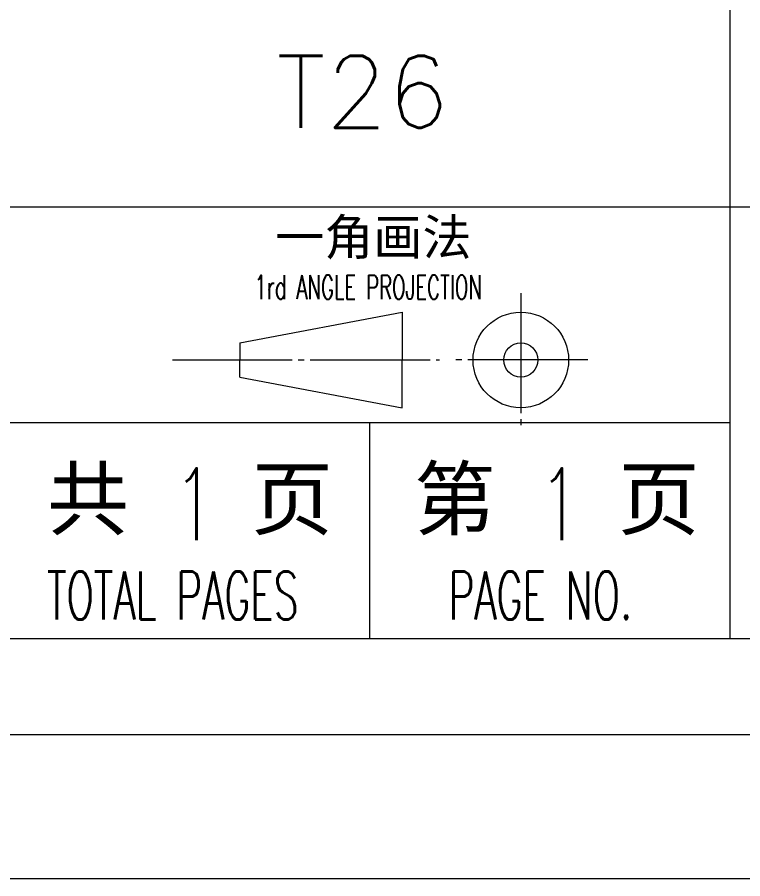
# Model space of a CAD drawing. Header units: millimetres. Extents: x 29078 to 32945, y -44812 to -43100.
# Drawn here: x 30239.1 to 30360.1, y -44812.3 to -44668.6 of the extents above; entities that cross this region are included whole.
import ezdxf
from ezdxf.enums import TextEntityAlignment as Align

# ---------------------------------------------------------------- set-up
doc = ezdxf.new("R2010")
doc.units = ezdxf.units.MM
doc.linetypes.add('CENTER-SANDI', pattern=[23, 20, -1, 1, -1])
doc.layers.add('Title_frame', color=7, linetype='Continuous', lineweight=13)
doc.layers.add('TK', color=7, linetype='Continuous', lineweight=13)
doc.layers.add('不可打印', color=7, linetype='Continuous', lineweight=13, plot=False)
doc.styles.get("Standard").update_dxf_attribs({"font": 'simplex.shx', "bigfont": 'gbcbig.shx'})

# ---------------------------------------------------------------- blocks, each defined once
blk = doc.blocks.new('A$C2D533E0D')
at = {"layer": 'TK', "ltscale": 2}
for p, q in [((-10, 10), (-400, 10)), ((-6, 6), (-414, 6))]:
    blk.add_line(p, q, dxfattribs=at)
at = {"layer": '不可打印', "color": 1, "linetype": 'Continuous', "ltscale": 2}
blk.add_line((0, 0), (-420, 0), dxfattribs=at)
blk = doc.blocks.new('*U19')
at = {"layer": 'TK'}
for p, q in [((-1701.986, 12586.92), (-1701.986, 12548.92)), ((-1611.986, 12566.92), (-1731.986, 12566.92)), ((-1701.986, 12557.92), (-1731.986, 12557.92))]:
    blk.add_line(p, q, dxfattribs=at)
at = {"layer": 'TK', "color": 4, "linetype": 'CENTER-SANDI', "ltscale": 0.25}
for p, q in [((-1710.695, 12563.336), (-1710.695, 12557.757)), ((-1725.224, 12560.547), (-1714.088, 12560.547)), ((-1707.905, 12560.547), (-1713.484, 12560.547))]:
    blk.add_line(p, q, dxfattribs=at)
at = {"layer": 'TK', "color": 3}
for p, q in [((-1722.408, 12561.259), (-1715.642, 12562.539)), ((-1715.642, 12562.539), (-1715.642, 12560.547)), ((-1722.408, 12561.259), (-1722.408, 12560.547)), ((-1722.408, 12559.834), (-1722.408, 12560.547)), ((-1715.642, 12558.554), (-1715.642, 12560.547)), ((-1722.408, 12559.834), (-1715.642, 12558.554))]:
    blk.add_line(p, q, dxfattribs=at)
at = {"layer": 'TK'}
blk.add_lwpolyline([(-1791.986, 12604.92), (-1611.986, 12604.92), (-1611.986, 12548.92), (-1791.986, 12548.92)], close=True, dxfattribs=at)
at = {"layer": 'TK', "color": 3}
for radius in [1.992, 0.712]:
    blk.add_circle((-1710.695, 12560.547), radius, dxfattribs=at)
at = {"layer": 'Title_frame', "color": 3, "linetype": 'Continuous', "width": 0.6}
for s, height, p in [('1rd ANGLE PROJECTION', 1, (-1721.803, 12563.078)), ('TOTAL PAGES', 2, (-1730.459, 12549.729)), ('PAGE NO.', 2, (-1713.71, 12549.729))]:
    blk.add_text(s, height=height, dxfattribs=at).set_placement(p)
at = {"layer": 'TK', "color": 3, "attachment_point": 1}
for s, insert, char_height, width in [('{\\fFangSong_GB2312|b0|i0|c134|p49;一角画法}', (-1720.936, 12566.42), 1.5, 15.3941), ('{\\fFangSong_GB2312|b0|i0|c134|p49;共   页}', (-1730.445, 12556.015), 2.5, 16.9757), ('{\\fFangSong_GB2312|b0|i0|c134|p49;第   页}', (-1715.157, 12556.015), 2.5, 16.9757)]:
    blk.add_mtext(s, dxfattribs=dict(at, insert=insert, char_height=char_height, width=width))

msp = doc.modelspace()

# ---------------------------------------------------------------- linework, layer by layer
at = {"layer": 'TK'}
msp.add_line((30297.898, -44772.306), (30297.898, -44736.306), dxfattribs=at)

# ---------------------------------------------------------------- block references
at = {"layer": 'TK', "xscale": 4, "yscale": 4, "zscale": 4}
for name, p in [('A$C2D533E0D', (30757.898, -44812.306)), ('*U19', (37165.844, -94967.985))]:
    msp.add_blockref(name, p, dxfattribs=at)

# ---------------------------------------------------------------- texts
at = {"layer": 'TK', "width": 0.7}
for p in [(30268.625, -44749.858), (30329.564, -44749.858)]:
    msp.add_text('1', height=12, dxfattribs=at).set_placement(p, align=Align.MIDDLE_CENTER)
at = {"layer": 'TK', "insert": (30296.684, -44681.067), "char_height": 12, "width": 60.672, "attachment_point": 5}
msp.add_mtext('T26', dxfattribs=at)

doc.saveas('drawing.dxf')
